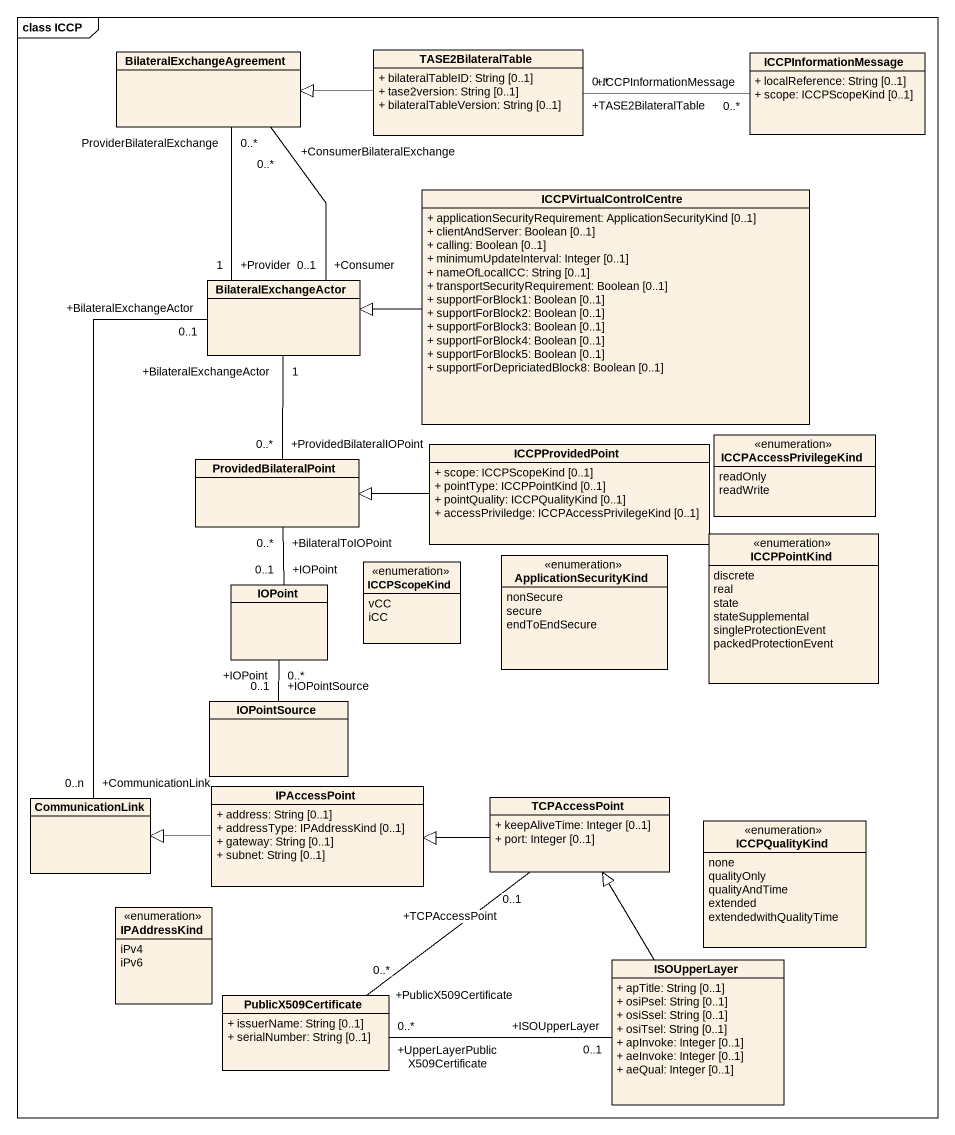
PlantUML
@startuml
mainframe class ICCP
hide circle
hide empty members
skinparam classAttributeIconSize 0
class TASE2BilateralTable {
  + bilateralTableID: String [0..1]
  + tase2version: String [0..1]
  + bilateralTableVersion: String [0..1]
}
class BilateralExchangeAgreement
class ICCPInformationMessage {
  + localReference: String [0..1]
  + scope: ICCPScopeKind [0..1]
}
class ICCPVirtualControlCentre {
  + applicationSecurityRequirement: ApplicationSecurityKind [0..1]
  + clientAndServer: Boolean [0..1]
  + calling: Boolean [0..1]
  + minimumUpdateInterval: Integer [0..1]
  + nameOfLocalICC: String [0..1]
  + transportSecurityRequirement: Boolean [0..1]
  + supportForBlock1: Boolean [0..1]
  + supportForBlock2: Boolean [0..1]
  + supportForBlock3: Boolean [0..1]
  + supportForBlock4: Boolean [0..1]
  + supportForBlock5: Boolean [0..1]
  + supportForDepriciatedBlock8: Boolean [0..1]
}
class BilateralExchangeActor
enum ICCPAccessPrivilegeKind {
  readOnly
  readWrite
}
class ProvidedBilateralPoint
class ICCPProvidedPoint {
  + scope: ICCPScopeKind [0..1]
  + pointType: ICCPPointKind [0..1]
  + pointQuality: ICCPQualityKind [0..1]
  + accessPriviledge: ICCPAccessPrivilegeKind [0..1]
}
enum ICCPPointKind {
  discrete
  real
  state
  stateSupplemental
  singleProtectionEvent
  packedProtectionEvent
}
class IOPoint
enum ICCPScopeKind {
  vCC
  iCC
}
enum ApplicationSecurityKind {
  nonSecure
  secure
  endToEndSecure
}
class IOPointSource
class CommunicationLink
class IPAccessPoint {
  + address: String [0..1]
  + addressType: IPAddressKind [0..1]
  + gateway: String [0..1]
  + subnet: String [0..1]
}
class TCPAccessPoint {
  + keepAliveTime: Integer [0..1]
  + port: Integer [0..1]
}
enum ICCPQualityKind {
  none
  qualityOnly
  qualityAndTime
  extended
  extendedwithQualityTime
}
enum IPAddressKind {
  iPv4
  iPv6
}
class ISOUpperLayer {
  + apTitle: String [0..1]
  + osiPsel: String [0..1]
  + osiSsel: String [0..1]
  + osiTsel: String [0..1]
  + apInvoke: Integer [0..1]
  + aeInvoke: Integer [0..1]
  + aeQual: Integer [0..1]
}
class PublicX509Certificate {
  + issuerName: String [0..1]
  + serialNumber: String [0..1]
}
TASE2BilateralTable -left-|> BilateralExchangeAgreement
BilateralExchangeAgreement "+ConsumerBilateralExchange\n0..*" -- "+Consumer\n0..1" BilateralExchangeActor
ICCPInformationMessage "+ICCPInformationMessage\n0..*" -left- "+TASE2BilateralTable\n0..*" TASE2BilateralTable
ICCPVirtualControlCentre -left-|> BilateralExchangeActor
BilateralExchangeActor "+Provider\n1" -up- "ProviderBilateralExchange\n0..*" BilateralExchangeAgreement
ProvidedBilateralPoint "+ProvidedBilateralIOPoint\n0..*" -up- "+BilateralExchangeActor\n1" BilateralExchangeActor
ICCPProvidedPoint -left-|> ProvidedBilateralPoint
IOPoint "+IOPoint\n0..1" -up- "+BilateralToIOPoint\n0..*" ProvidedBilateralPoint
IOPointSource "+IOPointSource\n0..1" -up- "+IOPoint\n0..*" IOPoint
CommunicationLink "+CommunicationLink\n0..n" -up- "+BilateralExchangeActor\n0..1" BilateralExchangeActor
IPAccessPoint -left-|> CommunicationLink
TCPAccessPoint -left-|> IPAccessPoint
ISOUpperLayer -up-|> TCPAccessPoint
PublicX509Certificate "+PublicX509Certificate\n0..*" -up- "+TCPAccessPoint\n0..1" TCPAccessPoint
PublicX509Certificate "+UpperLayerPublicX509Certificate\n0..*" -right- "+ISOUpperLayer\n0..1" ISOUpperLayer
@enduml
